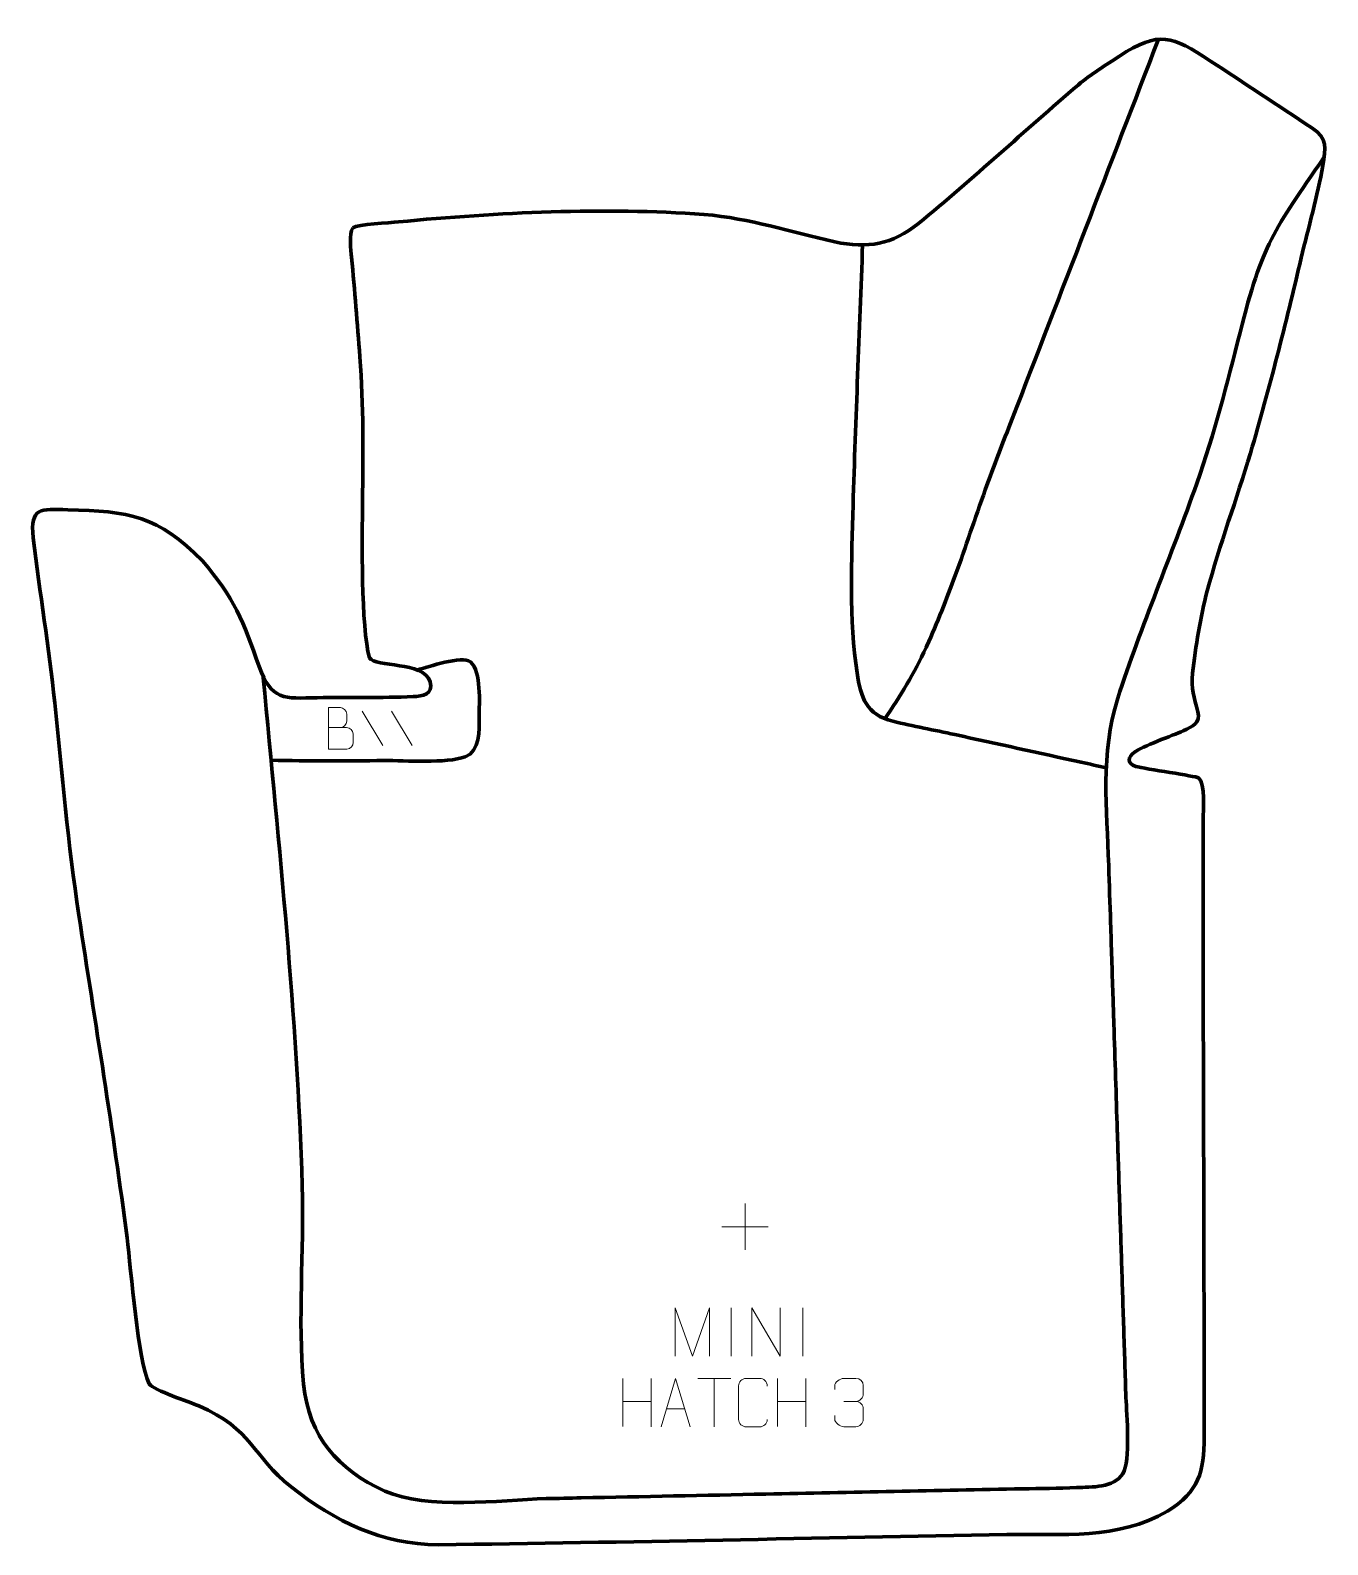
# Model space of a CAD drawing. Header units: millimetres. Extents: x 994 to 1664, y 98 to 880.
import ezdxf

# ---------------------------------------------------------------- set-up
doc = ezdxf.new("R2010")
doc.units = ezdxf.units.MM
doc.header["$MEASUREMENT"] = 0
doc.layers.add('layer 2', color=7, linetype='Continuous')
doc.layers.add('layer 3', color=7, linetype='Continuous')

msp = doc.modelspace()

# ---------------------------------------------------------------- linework, layer by layer
at = {"layer": 'layer 2', "color": 142, "lineweight": 158}
for points, knots in [([(1576.4536, 875.7681), (1551.2261, 810.4335), (1526.2337, 745.0085), (1500.8458, 679.7358), (1500.8458, 679.7358), (1496.1039, 667.5515), (1491.4377, 655.3508), (1486.9643, 643.0648), (1486.9643, 643.0648), (1481.6403, 628.3738), (1476.8644, 613.4992), (1471.4836, 598.8226), (1471.4836, 598.8226), (1466.972, 586.5553), (1462.1955, 574.3823), (1456.7756, 562.4849), (1456.7756, 562.4849), (1456.7756, 562.4849), (1456.3786, 561.6135), (1456.3786, 561.6135), (1456.3786, 561.6135), (1450.2532, 548.2754), (1443.3323, 536.6431), (1434.8905, 524.6555)], [0, 0, 0, 0, 0.14285714, 0.14285714, 0.14285714, 0.14285714, 0.28571429, 0.28571429, 0.28571429, 0.28571429, 0.42857143, 0.42857143, 0.42857143, 0.42857143, 0.57142857, 0.57142857, 0.57142857, 0.57142857, 0.71428571, 0.71428571, 0.71428571, 0.71428571, 1, 1, 1, 1]), ([(1661.8688, 814.5712), (1635.9743, 777.1303), (1629.9451, 769.6701), (1618.5282, 724.3264), (1618.5282, 724.3264), (1611.8045, 697.4068), (1605.3384, 672.5927), (1596.1969, 646.2991), (1596.1969, 646.2991), (1583.0894, 609.2228), (1567.5604, 572.7741), (1555.3519, 535.4466), (1555.3519, 535.4466), (1546.3464, 506.5196), (1549.7597, 478.6858), (1550.7184, 449.0308), (1550.7184, 449.0308), (1551.0361, 439.2062), (1551.3545, 429.3816), (1551.6726, 419.557), (1551.6726, 419.557), (1552.0728, 407.196), (1552.4729, 394.8351), (1552.8731, 382.4742), (1552.8731, 382.4742), (1553.0372, 377.403), (1553.2014, 372.3319), (1553.3656, 367.2607), (1553.3656, 367.2607), (1553.9607, 348.8778), (1554.5558, 330.4949), (1555.1509, 312.1119), (1555.1509, 312.1119), (1555.2843, 307.9916), (1555.4177, 303.8713), (1555.551, 299.751), (1555.551, 299.751), (1555.7562, 293.4121), (1555.9615, 287.0731), (1556.1667, 280.7342), (1556.1667, 280.7342), (1556.3616, 274.7122), (1556.5566, 268.6902), (1556.7515, 262.6682), (1556.7515, 262.6682), (1557.1209, 251.2581), (1557.4903, 239.848), (1557.8596, 228.4379), (1557.8596, 228.4379), (1558.2495, 216.3939), (1558.6394, 204.3499), (1559.0293, 192.306), (1559.0293, 192.306), (1559.2242, 186.284), (1559.4192, 180.262), (1559.6141, 174.24), (1559.6141, 174.24), (1559.9905, 165.6283), (1562.1592, 141.7389), (1557.9435, 135.0539), (1557.9435, 135.0539), (1553.224, 127.5699), (1541.9787, 128.2873), (1534.0514, 127.887), (1534.0514, 127.887), (1524.7607, 127.4178), (1515.4361, 127.438), (1506.1352, 127.2815), (1506.1352, 127.2815), (1461.9707, 126.3708), (1417.8062, 125.4601), (1373.6417, 124.5495), (1373.6417, 124.5495), (1341.8687, 123.8943), (1310.0957, 123.2392), (1278.3227, 122.584), (1278.3227, 122.584), (1272.2859, 122.4595), (1266.249, 122.3351), (1260.2121, 122.2106), (1260.2121, 122.2106), (1236.1418, 121.4033), (1198.7816, 116.3848), (1176.881, 126.0636), (1176.881, 126.0636), (1152.4191, 137.3882), (1137.7903, 153.9124), (1134.905, 181.2989), (1134.905, 181.2989), (1131.8566, 215.1185), (1135.1574, 249.668), (1134.2021, 283.7537), (1134.2021, 283.7537), (1131.5332, 371.5615), (1122.2825, 458.8102), (1114.0537, 546.2112), (1114.0537, 546.2112), (1114.0537, 546.2112), (1113.9648, 547.1572), (1113.9648, 547.1572)], [0, 0, 0, 0, 0.03846154, 0.03846154, 0.03846154, 0.03846154, 0.07692308, 0.07692308, 0.07692308, 0.07692308, 0.11538462, 0.11538462, 0.11538462, 0.11538462, 0.15384615, 0.15384615, 0.15384615, 0.15384615, 0.19230769, 0.19230769, 0.19230769, 0.19230769, 0.23076923, 0.23076923, 0.23076923, 0.23076923, 0.26923077, 0.26923077, 0.26923077, 0.26923077, 0.30769231, 0.30769231, 0.30769231, 0.30769231, 0.34615385, 0.34615385, 0.34615385, 0.34615385, 0.38461538, 0.38461538, 0.38461538, 0.38461538, 0.42307692, 0.42307692, 0.42307692, 0.42307692, 0.46153846, 0.46153846, 0.46153846, 0.46153846, 0.5, 0.5, 0.5, 0.5, 0.53846154, 0.53846154, 0.53846154, 0.53846154, 0.57692308, 0.57692308, 0.57692308, 0.57692308, 0.61538462, 0.61538462, 0.61538462, 0.61538462, 0.65384615, 0.65384615, 0.65384615, 0.65384615, 0.69230769, 0.69230769, 0.69230769, 0.69230769, 0.73076923, 0.73076923, 0.73076923, 0.73076923, 0.76923077, 0.76923077, 0.76923077, 0.76923077, 0.80769231, 0.80769231, 0.80769231, 0.80769231, 0.84615385, 0.84615385, 0.84615385, 0.84615385, 0.88461538, 0.88461538, 0.88461538, 0.88461538, 0.92307692, 0.92307692, 0.92307692, 0.92307692, 1, 1, 1, 1]), ([(1423.6126, 769.6699), (1421.9884, 724.8402), (1420.0494, 679.8944), (1418.6785, 635.0742), (1418.6785, 635.0742), (1417.9239, 608.0271), (1416.6627, 575.0596), (1420.7551, 548.5148), (1420.7551, 548.5148), (1422.8396, 535.6865), (1425.4065, 527.0267), (1439.2357, 523.5847), (1439.2357, 523.5847), (1449.5512, 521.0173), (1460.7379, 518.9878), (1471.2324, 516.6861), (1471.2324, 516.6861), (1492.9753, 511.9175), (1514.7185, 507.1505), (1536.4615, 502.3825), (1536.4615, 502.3825), (1540.8101, 501.429), (1545.1587, 500.4754), (1549.5073, 499.5218)], [0, 0, 0, 0, 0.14285714, 0.14285714, 0.14285714, 0.14285714, 0.28571429, 0.28571429, 0.28571429, 0.28571429, 0.42857143, 0.42857143, 0.42857143, 0.42857143, 0.57142857, 0.57142857, 0.57142857, 0.57142857, 0.71428571, 0.71428571, 0.71428571, 0.71428571, 1, 1, 1, 1]), ([(1193.8615, 550.0386), (1199.3108, 551.6232), (1216.5915, 557.6513), (1221.0962, 554.1826), (1221.0962, 554.1826), (1226.9039, 549.0056), (1225.5458, 533.1092), (1225.6193, 525.6174), (1225.6193, 525.6174), (1225.6842, 518.999), (1225.9002, 508.0172), (1218.431, 505.2136), (1218.431, 505.2136), (1208.1929, 501.638), (1187.9485, 503.3165), (1176.3497, 503.2391), (1176.3497, 503.2391), (1156.9146, 503.1083), (1137.5115, 502.929), (1118.0777, 503.408)], [0, 0, 0, 0, 0.16666667, 0.16666667, 0.16666667, 0.16666667, 0.33333333, 0.33333333, 0.33333333, 0.33333333, 0.5, 0.5, 0.5, 0.5, 0.66666667, 0.66666667, 0.66666667, 0.66666667, 1, 1, 1, 1])]:
    msp.add_open_spline(points, degree=3, knots=knots, dxfattribs=at)
at = {"layer": 'layer 3', "color": 242, "lineweight": 158}
msp.add_open_spline([(1160.3104, 778.2917), (1163.167, 780.2235), (1179.1539, 780.8949), (1183.9236, 781.3611), (1183.9236, 781.3611), (1235.4076, 786.3106), (1290.0732, 788.8789), (1341.6822, 785.2266), (1341.6822, 785.2266), (1366.0574, 783.0155), (1385.8814, 776.3198), (1409.2886, 771.0365), (1409.2886, 771.0365), (1426.278, 767.6345), (1438.8871, 769.4693), (1452.5181, 780.5917), (1452.5181, 780.5917), (1480.7889, 803.793), (1507.3135, 828.4481), (1535.0266, 852.1474), (1535.0266, 852.1474), (1541.0482, 857.2969), (1549.5339, 862.5291), (1556.2702, 866.9949), (1556.2702, 866.9949), (1576.8998, 880.2845), (1583.2648, 877.4855), (1603.2962, 864.4204), (1603.2962, 864.4204), (1620.768, 852.9903), (1638.2281, 841.4269), (1655.6498, 829.9132), (1655.6498, 829.9132), (1663.8171, 824.2541), (1662.8374, 819.7437), (1661.2872, 810.5443), (1661.2872, 810.5443), (1658.5841, 794.8171), (1653.8396, 778.4217), (1650.1353, 762.7637), (1650.1353, 762.7637), (1642.0702, 728.5788), (1633.8764, 695.7321), (1623.9117, 662.0135), (1623.9117, 662.0135), (1616.849, 638.3408), (1607.9551, 614.5174), (1601.5973, 590.815), (1601.5973, 590.815), (1598.0848, 577.3861), (1595.554, 562.1035), (1594.0117, 548.2942), (1594.0117, 548.2942), (1593.2249, 540.0417), (1594.6853, 536.1746), (1596.7307, 528.4707), (1596.7307, 528.4707), (1598.2954, 522.5773), (1593.9447, 520.767), (1589.244, 518.6475), (1589.244, 518.6475), (1583.7357, 516.217), (1567.699, 510.3773), (1563.9774, 507.6154), (1563.9774, 507.6154), (1560.3961, 504.9576), (1560.1715, 501.8034), (1564.6475, 500.2579), (1564.6475, 500.2579), (1569.7311, 498.7927), (1595.7301, 495.3281), (1597.0933, 494.2876), (1597.0933, 494.2876), (1600.7706, 491.4811), (1599.5384, 477.4622), (1599.5289, 472.6531), (1599.5289, 472.6531), (1599.33, 366.4714), (1600.0423, 260.2935), (1600.0041, 154.1136), (1600.0041, 154.1136), (1599.9034, 135.8181), (1597.4287, 125.9718), (1581.1197, 115.7074), (1581.1197, 115.7074), (1555.0352, 100.7015), (1526.939, 104.1598), (1498.1656, 103.6496), (1498.1656, 103.6496), (1400.3344, 101.908), (1302.446, 99.6079), (1204.6142, 98.4066), (1204.6142, 98.4066), (1175.0101, 98.5308), (1151.436, 110.3846), (1128.4994, 128.2126), (1128.4994, 128.2126), (1108.4954, 144.0424), (1108.5803, 158.187), (1080.7641, 170.1062), (1080.7641, 170.1062), (1075.9251, 172.1244), (1057.5204, 178.1272), (1055.1847, 181.4075), (1055.1847, 181.4075), (1049.2729, 193.3984), (1045.8738, 240.2635), (1043.7595, 256.8086), (1043.7595, 256.8086), (1036.606, 312.3593), (1027.3215, 368.0467), (1018.8538, 423.4535), (1018.8538, 423.4535), (1013.2911, 460.2119), (1010.254, 496.1928), (1006.414, 533.063), (1006.414, 533.063), (1003.3337, 561.6864), (998.8131, 589.8127), (995.2118, 618.2952), (995.2118, 618.2952), (993.777, 634.2745), (998.9544, 633.0777), (1013.094, 632.7611), (1013.094, 632.7611), (1044.2679, 631.9578), (1060.1675, 629.7569), (1082.6322, 606.2867), (1082.6322, 606.2867), (1098.9595, 587.6583), (1103.9421, 574.7005), (1111.981, 551.8581), (1111.981, 551.8581), (1118.206, 534.1697), (1124.9047, 535.349), (1141.9199, 535.6831), (1141.9199, 535.6831), (1158.3239, 535.9702), (1175.1284, 535.5546), (1191.4522, 536.2473), (1191.4522, 536.2473), (1196.3626, 536.4557), (1201.9159, 537.4755), (1200.3507, 543.886), (1200.3507, 543.886), (1196.7441, 554.7878), (1171.9616, 551.1052), (1168.9558, 556.3516), (1168.9558, 556.3516), (1164.495, 572.0266), (1165.1683, 618.8828), (1165.342, 636.8657), (1165.342, 636.8657), (1165.6153, 662.4184), (1165.9577, 686.1459), (1163.9939, 711.7324), (1163.9939, 711.7324), (1162.6696, 728.9858), (1161.3689, 745.8992), (1159.664, 763.1344), (1159.664, 763.1344), (1159.31, 766.7136), (1158.3092, 775.3162), (1160.3104, 778.2917)], degree=3, knots=[0, 0, 0, 0, 0.02380952, 0.02380952, 0.02380952, 0.02380952, 0.04761905, 0.04761905, 0.04761905, 0.04761905, 0.07142857, 0.07142857, 0.07142857, 0.07142857, 0.0952381, 0.0952381, 0.0952381, 0.0952381, 0.11904762, 0.11904762, 0.11904762, 0.11904762, 0.14285714, 0.14285714, 0.14285714, 0.14285714, 0.16666667, 0.16666667, 0.16666667, 0.16666667, 0.19047619, 0.19047619, 0.19047619, 0.19047619, 0.21428571, 0.21428571, 0.21428571, 0.21428571, 0.23809524, 0.23809524, 0.23809524, 0.23809524, 0.26190476, 0.26190476, 0.26190476, 0.26190476, 0.28571429, 0.28571429, 0.28571429, 0.28571429, 0.30952381, 0.30952381, 0.30952381, 0.30952381, 0.33333333, 0.33333333, 0.33333333, 0.33333333, 0.35714286, 0.35714286, 0.35714286, 0.35714286, 0.38095238, 0.38095238, 0.38095238, 0.38095238, 0.4047619, 0.4047619, 0.4047619, 0.4047619, 0.42857143, 0.42857143, 0.42857143, 0.42857143, 0.45238095, 0.45238095, 0.45238095, 0.45238095, 0.47619048, 0.47619048, 0.47619048, 0.47619048, 0.5, 0.5, 0.5, 0.5, 0.52380952, 0.52380952, 0.52380952, 0.52380952, 0.54761905, 0.54761905, 0.54761905, 0.54761905, 0.57142857, 0.57142857, 0.57142857, 0.57142857, 0.5952381, 0.5952381, 0.5952381, 0.5952381, 0.61904762, 0.61904762, 0.61904762, 0.61904762, 0.64285714, 0.64285714, 0.64285714, 0.64285714, 0.66666667, 0.66666667, 0.66666667, 0.66666667, 0.69047619, 0.69047619, 0.69047619, 0.69047619, 0.71428571, 0.71428571, 0.71428571, 0.71428571, 0.73809524, 0.73809524, 0.73809524, 0.73809524, 0.76190476, 0.76190476, 0.76190476, 0.76190476, 0.78571429, 0.78571429, 0.78571429, 0.78571429, 0.80952381, 0.80952381, 0.80952381, 0.80952381, 0.83333333, 0.83333333, 0.83333333, 0.83333333, 0.85714286, 0.85714286, 0.85714286, 0.85714286, 0.88095238, 0.88095238, 0.88095238, 0.88095238, 0.9047619, 0.9047619, 0.9047619, 0.9047619, 0.92857143, 0.92857143, 0.92857143, 0.92857143, 0.95238095, 0.95238095, 0.95238095, 0.95238095, 1, 1, 1, 1], dxfattribs=at)
at = {"layer": 'layer 3', "color": 250, "lineweight": 9}
for points, knots in [([(1147.8506, 520.3148), (1150.9679, 520.3151), (1154.0411, 520.3151), (1157.1591, 520.3148), (1157.1591, 520.3148), (1158.8515, 520.3), (1160.4995, 518.8125), (1160.4995, 517.0566), (1160.4995, 517.0566), (1160.4992, 516.0897), (1160.4992, 513.4772), (1160.4995, 512.51), (1160.4995, 512.51), (1160.5147, 510.9183), (1159.1934, 509.1929), (1157.2045, 509.2074), (1157.2045, 509.2074), (1154.0862, 509.2077), (1150.9682, 509.2077), (1147.8506, 509.2074), (1147.8506, 509.2074), (1147.8506, 516.3339), (1147.8506, 523.4601), (1147.8506, 530.586), (1147.8506, 530.586), (1149.8842, 530.586), (1151.9183, 530.586), (1153.9523, 530.586), (1153.9523, 530.586), (1155.3923, 530.6011), (1157.1887, 528.9643), (1157.2038, 527.283), (1157.2038, 527.283), (1157.2035, 525.5129), (1157.2035, 525.3879), (1157.2038, 523.6174), (1157.2038, 523.6174), (1157.2186, 521.8473), (1155.6299, 520.3), (1153.9078, 520.3148)], [0, 0, 0, 0, 0.09090909, 0.09090909, 0.09090909, 0.09090909, 0.18181818, 0.18181818, 0.18181818, 0.18181818, 0.27272727, 0.27272727, 0.27272727, 0.27272727, 0.36363636, 0.36363636, 0.36363636, 0.36363636, 0.45454545, 0.45454545, 0.45454545, 0.45454545, 0.54545455, 0.54545455, 0.54545455, 0.54545455, 0.63636364, 0.63636364, 0.63636364, 0.63636364, 0.72727273, 0.72727273, 0.72727273, 0.72727273, 0.81818182, 0.81818182, 0.81818182, 0.81818182, 1, 1, 1, 1]), ([(1326.8504, 195.8161), (1326.8504, 195.8161), (1326.8504, 220.774), (1326.8504, 220.774), (1326.8504, 220.774), (1326.8504, 220.774), (1335.7755, 195.8161), (1335.7755, 195.8161), (1335.7755, 195.8161), (1335.7755, 195.8161), (1344.5354, 220.7735), (1344.5354, 220.7735), (1344.5354, 220.7735), (1344.5354, 220.7735), (1344.5354, 195.8161), (1344.5354, 195.8161)], [0, 0, 0, 0, 0.2, 0.2, 0.2, 0.2, 0.4, 0.4, 0.4, 0.4, 0.6, 0.6, 0.6, 0.6, 1, 1, 1, 1]), ([(1366.3655, 195.8183), (1366.3655, 195.8183), (1366.3655, 220.7718), (1366.3655, 220.7718), (1366.3655, 220.7718), (1366.3655, 220.7718), (1381.0203, 195.8183), (1381.0203, 195.8183), (1381.0203, 195.8183), (1381.0203, 195.8183), (1381.0203, 220.7718), (1381.0203, 220.7718)], [0, 0, 0, 0, 0.25, 0.25, 0.25, 0.25, 0.5, 0.5, 0.5, 0.5, 1, 1, 1, 1]), ([(1319.5643, 159.2758), (1319.5643, 159.2758), (1326.9353, 184.2293), (1326.9353, 184.2293), (1326.9353, 184.2293), (1326.9353, 184.2293), (1334.5052, 159.2758), (1334.5052, 159.2758)], [0, 0, 0, 0, 0.33333333, 0.33333333, 0.33333333, 0.33333333, 1, 1, 1, 1]), ([(1374.4026, 163.0865), (1374.2628, 160.7631), (1372.5856, 159.2835), (1370.4379, 159.2727), (1370.4379, 159.2727), (1368.106, 159.2731), (1365.7741, 159.2731), (1363.4426, 159.2727), (1363.4426, 159.2727), (1361.5176, 159.1673), (1359.5455, 161.0518), (1359.5567, 163.0691), (1359.5567, 163.0691), (1359.5571, 168.8392), (1359.5571, 174.6089), (1359.5567, 180.3782), (1359.5567, 180.3782), (1359.5609, 182.5163), (1361.3076, 184.2355), (1363.46, 184.222), (1363.46, 184.222), (1365.7857, 184.222), (1368.1118, 184.222), (1370.4379, 184.222), (1370.4379, 184.222), (1372.3845, 184.2575), (1374.3759, 182.766), (1374.4026, 180.3284)], [0, 0, 0, 0, 0.125, 0.125, 0.125, 0.125, 0.25, 0.25, 0.25, 0.25, 0.375, 0.375, 0.375, 0.375, 0.5, 0.5, 0.5, 0.5, 0.625, 0.625, 0.625, 0.625, 0.75, 0.75, 0.75, 0.75, 1, 1, 1, 1]), ([(1409.2269, 178.5924), (1409.2269, 178.5924), (1409.2269, 180.4496), (1409.2269, 180.4496), (1409.2269, 180.4496), (1409.2126, 182.1915), (1411.8771, 184.3096), (1413.9362, 184.2869), (1413.9362, 184.2869), (1416.0003, 184.2869), (1418.0643, 184.2869), (1420.128, 184.2869), (1420.128, 184.2869), (1422.3225, 184.2957), (1423.9208, 182.4489), (1423.9652, 180.5368), (1423.9652, 180.5368), (1423.9648, 179.1017), (1423.9648, 177.6666), (1423.9652, 176.2311), (1423.9652, 176.2311), (1423.9166, 174.5776), (1422.314, 172.3476), (1420.1157, 172.3576), (1420.1157, 172.3576), (1422.3194, 172.3464), (1423.9274, 170.5432), (1423.9814, 168.4837), (1423.9814, 168.4837), (1423.981, 166.699), (1423.981, 164.9143), (1423.9814, 163.1292), (1423.9814, 163.1292), (1423.9915, 161.0678), (1421.9366, 159.3047), (1420.1157, 159.3128), (1420.1157, 159.3128), (1418.0504, 159.3131), (1415.9852, 159.3131), (1413.9196, 159.3128), (1413.9196, 159.3128), (1411.751, 159.3243), (1409.22, 161.7245), (1409.2014, 163.1863), (1409.2014, 163.1863), (1409.2014, 163.1863), (1409.2014, 165.0949), (1409.2014, 165.0949)], [0, 0, 0, 0, 0.07692308, 0.07692308, 0.07692308, 0.07692308, 0.15384615, 0.15384615, 0.15384615, 0.15384615, 0.23076923, 0.23076923, 0.23076923, 0.23076923, 0.30769231, 0.30769231, 0.30769231, 0.30769231, 0.38461538, 0.38461538, 0.38461538, 0.38461538, 0.46153846, 0.46153846, 0.46153846, 0.46153846, 0.53846154, 0.53846154, 0.53846154, 0.53846154, 0.61538462, 0.61538462, 0.61538462, 0.61538462, 0.69230769, 0.69230769, 0.69230769, 0.69230769, 0.76923077, 0.76923077, 0.76923077, 0.76923077, 0.84615385, 0.84615385, 0.84615385, 0.84615385, 1, 1, 1, 1])]:
    msp.add_open_spline(points, degree=3, knots=knots, dxfattribs=at)
for points in [[(1165.192, 528.6865), (1165.192, 528.6865), (1175.7849, 511.0854), (1175.7849, 511.0854)], [(1180.3818, 528.6865), (1180.3818, 528.6865), (1190.9748, 511.0854), (1190.9748, 511.0854)], [(1362.9057, 274.5537), (1362.9057, 274.5537), (1362.9057, 250.5758), (1362.9057, 250.5758)], [(1350.9168, 262.5647), (1350.9168, 262.5647), (1374.8947, 262.5647), (1374.8947, 262.5647)], [(1355.6929, 220.7821), (1355.6929, 220.7821), (1355.6929, 195.808), (1355.6929, 195.808)], [(1392.6929, 220.7821), (1392.6929, 220.7821), (1392.6929, 195.808), (1392.6929, 195.808)], [(1299.7131, 184.2293), (1299.7131, 184.2293), (1299.7131, 159.4518), (1299.7131, 159.4518)], [(1314.3564, 184.2293), (1314.3564, 184.2293), (1314.3564, 159.2758), (1314.3564, 159.2758)], [(1338.5412, 184.2058), (1338.5412, 184.2058), (1355.5284, 184.2058), (1355.5284, 184.2058)], [(1347.035, 159.2758), (1347.035, 159.2758), (1347.035, 184.2293), (1347.035, 184.2293)], [(1379.7131, 184.2293), (1379.7131, 184.2293), (1379.7131, 159.4518), (1379.7131, 159.4518)], [(1394.3564, 184.2293), (1394.3564, 184.2293), (1394.3564, 159.2758), (1394.3564, 159.2758)], [(1299.7131, 172.347), (1299.7131, 172.347), (1314.3564, 172.3474), (1314.3564, 172.3474)], [(1379.7131, 172.347), (1379.7131, 172.347), (1394.3564, 172.3474), (1394.3564, 172.3474)], [(1413.9366, 172.3472), (1413.9366, 172.3472), (1420.133, 172.3472), (1420.133, 172.3472)], [(1322.2869, 168.5252), (1322.2869, 168.5252), (1331.7826, 168.5252), (1331.7826, 168.5252)]]:
    msp.add_open_spline(points, degree=3, dxfattribs=at)

doc.saveas('drawing.dxf')
